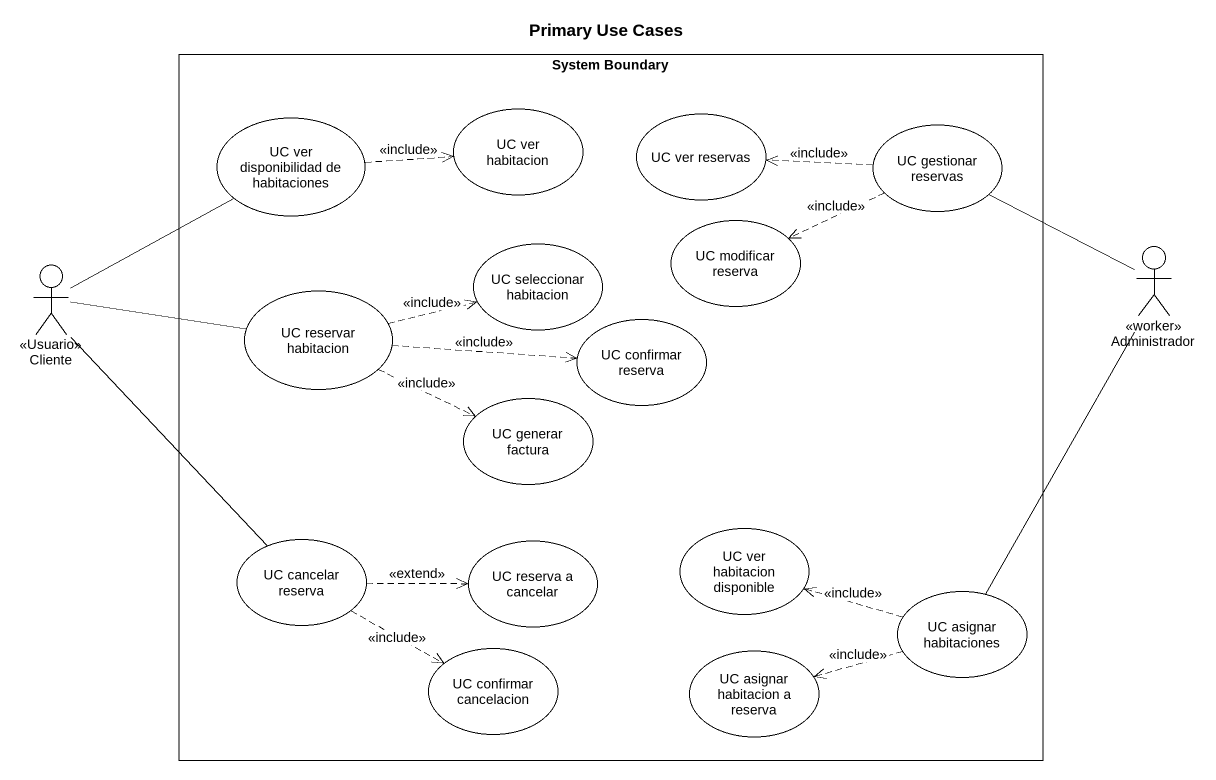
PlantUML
@startuml
title Primary Use Cases
rectangle "System Boundary" as System_Boundary {
  usecase "UC ver habitacion" as UC_ver_habitacion
  usecase "UC ver disponibilidad de habitaciones" as UC_ver_disponibilidad_de
  usecase "UC ver reservas" as UC_ver_reservas
  usecase "UC gestionar reservas" as UC_gestionar_reservas
  usecase "UC modificar reserva" as UC_modificar_reserva
  usecase "UC seleccionar habitacion" as UC_seleccionar_habitacion
  usecase "UC reservar habitacion" as UC_reservar_habitacion
  usecase "UC confirmar reserva" as UC_confirmar_reserva
  usecase "UC generar factura" as UC_generar_factura
  usecase "UC cancelar reserva" as UC_cancelar_reserva
  usecase "UC reserva a cancelar" as UC_reserva_a_cancelar
  usecase "UC ver habitacion disponible" as UC_ver_habitacion_disponible
  usecase "UC asignar habitaciones" as UC_asignar_habitaciones
  usecase "UC confirmar cancelacion" as UC_confirmar_cancelacion
  usecase "UC asignar habitacion a reserva" as UC_asignar_habitacion_a
}
actor Cliente <<Usuario>>
actor Administrador <<worker>>
UC_ver_disponibilidad_de .right.> UC_ver_habitacion : <<include>>
UC_gestionar_reservas .left.> UC_ver_reservas : <<include>>
UC_gestionar_reservas .left.> UC_modificar_reserva : <<include>>
Cliente -up- UC_ver_disponibilidad_de
Cliente -right- UC_reservar_habitacion
Cliente -- UC_cancelar_reserva
Administrador -up- UC_gestionar_reservas
Administrador -- UC_asignar_habitaciones
UC_reservar_habitacion .right.> UC_seleccionar_habitacion : <<include>>
UC_reservar_habitacion .right.> UC_confirmar_reserva : <<include>>
UC_reservar_habitacion .right.> UC_generar_factura : <<include>>
UC_cancelar_reserva .right.> UC_reserva_a_cancelar : <<extend>>
UC_cancelar_reserva .right.> UC_confirmar_cancelacion : <<include>>
UC_asignar_habitaciones .left.> UC_ver_habitacion_disponible : <<include>>
UC_asignar_habitaciones .left.> UC_asignar_habitacion_a : <<include>>
@enduml
